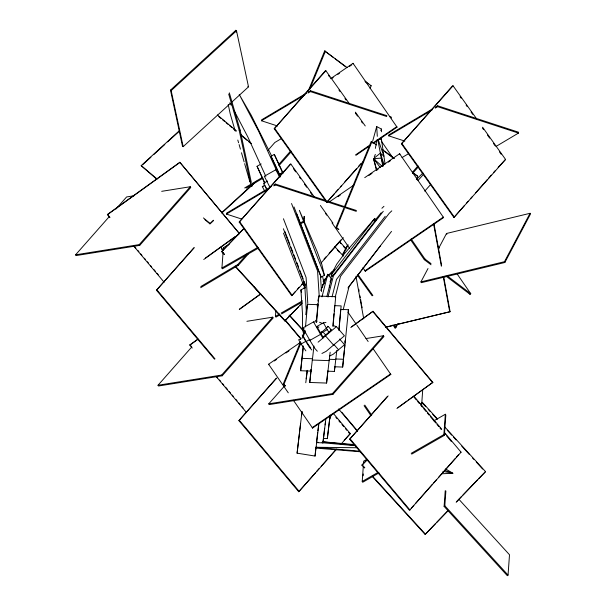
<?xml version="1.0" encoding="UTF-8"?>
<svg xmlns="http://www.w3.org/2000/svg" width="606" height="606" viewBox="0 0 606 606"><rect width="100%" height="100%" fill="white"/><g stroke="black" fill="none" stroke-linecap="round" stroke-linejoin="round"><path stroke-width="0.91" d="M303.894 335.201L302.523 329.179L302.553 314.711L300.932 289.933L305.03 287.615M306.401 312.878L304.697 284.002L283.381 228.75M179.421 130.654L141.183 165.65L156.371 178.868M204.881 219.599L209.941 223.856L213.433 220.213M304.106 334.08L304.204 332.361M258.353 248.149L222.425 268.784L221.94 267.988L223.069 252.285M223.197 250.437L223.394 247.665L229.113 244.385M280.025 314.794L275.942 317.135L275.457 316.34L275.851 310.795M300 224.228L304.083 221.887L303.598 221.084L303.932 216.471M304.083 221.887L304.477 216.342M304.167 288.297L304.363 285.524M304.803 288.607L305.068 284.911M379.03 472.892L362.699 482.27L362.221 481.467L363.274 466.688M363.479 463.916L363.676 461.151L366.941 459.272M363.161 475.801L363.297 473.953M421.549 406.262L422.738 389.635M411.694 454.129L444.365 435.366L443.88 434.57L445.334 414.246L433.904 420.814M444.365 435.366L445.819 415.049L445.334 414.246M458.924 499.321L509.502 554.763L508.048 575.086L507.336 575.7L444.115 506.396L445.236 490.693M444.115 506.396L444.819 505.783L445.88 491.004M316.385 321.748L317.877 304.682L307.522 304.31L305.507 326.914M332.997 326.657L335.701 296.682L318.87 296.084L316.506 322.43M333.414 320.021L333.005 324.558M333.565 318.226L333.959 313.741M334.194 311.052L334.588 306.56M338.913 329.975L340.739 309.416L348.503 309.689L342.67 367.062L334.906 366.781M241.703 219.061L226.432 214.07L226.515 213.206L271.48 186.451M277.624 126.025L261.459 120.745L261.542 119.882L306.507 93.127M273.806 185.883L275.412 184.928L275.495 184.065L325.793 200.495M308.03 93.036L310.439 91.604L310.522 90.741L386.87 115.685M304.901 333.376L305.159 330.611M300.576 423.594L297.091 453.167L315.059 456.053L315.877 447.273L357.51 447.743M338.959 330.315L341.14 305.894L334.663 305.666M404.816 141.1L388.643 135.812L388.726 134.949L432.086 109.156M391.287 118.011L391.362 117.147L389.567 116.564M435.222 108.11L437.63 106.671L437.706 105.808L518.554 132.222L518.471 133.085L495.988 146.463M303.151 345.882L300.659 370.736L311.022 371.099L311.181 369.508M311.06 369.425L309.749 382.462L326.581 383.06L329.293 359.29L335.769 359.517L336.807 350.45M327.801 370.955L326.581 383.06M334.876 366.547L334.383 371.433L327.907 371.198M344.329 350.48L342.67 367.062M344.519 348.617L344.89 344.89M345.072 343.026L345.352 340.231L345.056 341.898M317.65 432.669L316.476 442.63L322.953 442.857L323.415 438.282M324.649 428.283L323.445 438.471L327.331 438.615L330.035 415.814M300.659 370.736L303.371 347.291M313.961 346.026L312.355 360.04L329.187 360.638L330.149 352.23M309.749 382.462L312.461 358.744L302.099 358.373M315.059 456.053L318.9 423.496M334.383 371.433L335.815 358.987L343.579 359.267M297.091 453.167L301.993 411.58M322.953 442.857L325.445 422.064M325.134 424.874L325.892 418.405M327.331 438.615L330.164 415.072M306.144 378.78L307.227 370.334M301.591 415.443L302.068 411.709M305.772 382.727L307.333 370.577M317.862 430.858L318.658 424.639M305.735 314.681L307.522 304.31M317.196 305.583L317.461 303.75M317.862 300.985L318.87 296.084M375.364 148.394L376.856 140.009M321.998 296.879L327.755 274.291L331.459 278.525L326.869 296.546M328.005 297.054L333.398 275.904L383.287 211.282M332.027 296.932L336.481 279.434L385.219 216.312M335.194 297.22L340.496 276.404L389.219 213.297L391.794 210.858M343.14 309.84L349.139 286.282L391.521 231.386M372.781 140.751L376.697 126.593L381.424 129.048L381.447 131.782M317.286 306.78L317.877 304.682M348.109 311.075L348.503 309.689M380.833 130.661L381.424 129.048M109.769 217.637L107.489 214.418L179.815 162.279L239.521 233.711L179.815 162.279M192.208 348.056L189.928 344.837L197.541 339.345M350.798 327.558L373.016 311.287L432.851 382.371L396.93 408.512M308.242 90.961L324.672 50.927L347.17 67.584M309.711 89.415L325.43 51.124M370.092 88.362L371.167 85.757L365.168 81.212M338.125 229.235L335.875 227.53L343.738 208.381M344.45 206.638L371.243 141.365L376.493 144.963M338.875 229.424L336.625 227.72L344.488 208.578M345.2 206.835L371.993 141.562M285.358 386.075L283.108 384.371L300.614 341.723M302.046 338.246L303.833 333.891M285.365 385.704L283.866 384.568L301.008 342.791M416.663 178.808L417.731 176.194L412.481 172.218L418.026 165.839M329.603 419.2L331.384 414.845M374.258 156.946L375.349 154.401M320.779 290.448L327.755 274.291M331.164 274.935L336.686 264.224L344.185 253.99L374.728 218.508L375.962 219.917L332.399 276.344L331.164 274.935L374.728 218.508M330.588 278.116L331.687 275.578M329.99 281.926L331.459 278.525M332.399 276.344L333.262 274.351M270.011 187.496L264.314 176.263L275.791 169.771L277.313 169.869L277.003 170.559L280.396 176.96M279.222 174.49L279.002 174.975L282.502 172.634L274.291 154.409L271.011 156.265L279.222 174.49L282.502 172.634M347.443 245.218L342.587 254.391L343.337 254.043L348.185 244.862M392.908 324.967L395.097 328.035L396.862 324.695M395.097 328.035L395.847 327.687L398.051 323.513M438.577 248.498L446.516 233.477L530.061 213.297L530.432 214.085L504.859 262.489L421.306 282.669L420.943 281.881L427.995 268.526M420.943 281.881L504.487 261.694L530.061 213.297M347.942 287.979L380.386 245.96M374.144 221.395L381.227 212.729M374.569 221.629L375.962 219.917M161.681 191.329L190.284 186.739L190.769 187.489L139.728 245.369L76.053 255.58L75.568 254.831L109.178 216.721M116.026 208.956L126.609 196.95L133.994 195.768M75.568 254.831L139.244 244.619L190.284 186.739M363.441 161.302L326.732 202.396L274.223 128.752L325.263 70.872L325.869 70.72L349.389 103.709M274.223 128.752L325.869 70.72M268.003 150.258L274.844 142.493L281.267 138.676M214.486 359.146L156.462 290.221L193.806 247.869M156.462 290.221L194.337 247.627M278.389 164.885L290.835 150.765M279.018 165.574L291.471 151.455M303.515 282.866L291.706 295.72L239.196 222.076L290.236 164.196L290.842 164.044L314.362 197.033M239.196 222.076L290.842 164.044M200.821 286.54L237.757 264.564L247.096 253.975M200.654 287.706L238.393 265.254L248.354 253.959M246.892 321.309L272.73 317.165L273.215 317.908L222.175 375.788L158.499 385.999L158.014 385.257L191.625 347.14M326.732 202.396L334.201 193.92M335.444 192.511L337.936 189.686M340.428 186.868L341.67 185.451M344.784 181.921L356.608 168.513M358.479 166.392L360.971 163.575M482.596 127.215L505.563 159.439L453.924 217.471L401.414 143.827L452.455 85.946L453.053 85.794L476.574 118.776M401.414 143.827L453.053 85.794M158.014 385.257L221.69 375.046L272.73 317.165M292.327 295.016L295.44 291.486M297.304 289.365L299.175 287.252M301.667 284.426L302.909 283.017M324.074 259.02L325.937 256.899M329.05 253.369L340.883 239.961M320.945 263.102L343.352 237.688M412.436 173.589L418.655 166.529M336.625 449.122L298.743 491.724L238.9 420.64L276.253 378.288M238.9 420.64L276.783 378.046M365.948 338.565L383.484 335.747L383.962 336.497L332.921 394.377L269.246 404.588L268.761 403.838L284.328 386.196M453.924 217.471L464.499 205.464M466.37 203.351L468.233 201.23M470.726 198.412L471.976 196.995M475.71 192.761L487.535 179.353M488.777 177.937L491.269 175.119M493.761 172.293L495.004 170.877M498.117 167.354L505.563 159.439M268.761 403.838L332.436 393.627L383.484 335.747M298.743 491.724L315.552 472.665M316.794 471.248L319.286 468.423M321.15 466.309L336.095 449.372M344.185 440.191L350.313 433.593L333.391 413.489M340.981 444.183L350.313 433.593M444.743 432.798L461.068 452.182L409.497 510.305L349.654 439.229L386.999 396.877M349.654 439.229L388.151 395.923M411.36 508.192L413.853 505.366M415.716 503.253L432.525 484.194M433.767 482.777L436.259 479.96M438.752 477.134L454.932 458.78M456.182 457.371L458.666 454.545M417.966 180.543L423.632 174.217M424.738 191.117L430.396 184.8M224.167 254.429L221.637 251.657L243.817 228.507M221.637 251.657L244.195 228.341M235.545 266.905L284.858 320.96L298.561 306.659M299.872 305.303L301.826 303.258M323.362 280.79L325.316 278.745M327.922 276.025L332.489 271.261M284.858 320.96L302.197 303.091M323.081 281.305L326.998 277.222M328.3 275.859L334.171 269.731M364.441 467.915L361.911 465.143L367.13 459.696M361.911 465.143L367.509 459.53M421.011 403.702L422.314 402.339L437.494 418.966M372.66 476.922L425.139 534.439L435.578 523.546M436.881 522.19L447.978 510.616M456.462 501.76L461.681 496.314M462.984 494.95L477.339 479.975M478.642 478.611L485.542 471.635L444.448 426.594M425.139 534.439L448.349 510.449M456.182 502.276L485.542 471.635M416.322 179.671L422.882 172.983M381.901 208.267L383.954 206.328M230.439 103.376L183.171 146.644L182.489 146.167L170.483 90.12L235.825 30.3L236.507 30.777L248.513 86.832L231.833 102.103M183.171 146.644L171.157 90.597L236.507 30.777M142.561 164.832L150.902 157.196M153.682 154.651L164.809 144.47M167.589 141.925L179.406 131.108M221.773 212.577L253.755 183.307M209.941 223.856L213.418 220.675M221.766 213.039L256.52 181.217M320.604 333.111L328.27 326.49L331.361 330.012L323.021 337.171M318.112 342.17L336.391 326.657L344.413 335.83L326.134 351.344L321.93 353.472M329.588 356.063L333.224 354.23L344.534 344.693L339.602 339.049M410.451 239.582L424.298 259.679L425.003 259.065L431.002 263.602M446.039 276.147L470.036 294.311L470.741 293.698L456.894 273.601M374.22 158.09L380.356 153.136L377.856 139.865M317.408 328.043L318.885 326.869M320.369 332.861L321.854 331.687M107.345 214.766L179.679 162.635M205.396 258.058L235.09 236.651M203.737 259.504L238.764 234.264M239.423 309.166L260.739 293.796M189.792 345.185L198.17 339.148M239.279 309.514L260.603 294.152M351.692 326.657L373.016 311.287M397.831 407.611L406.967 401.028M408.489 399.93L432.851 382.371M330.565 78.712L353.04 63.312L397.028 127.146L373.781 143.077M331.656 78.644L333.202 77.576M337.853 74.394L339.405 73.334M349.473 66.425L351.798 64.834M355.646 154.833L369.592 145.273M372.698 143.145L396.718 126.684L397.028 127.146M355.957 155.287L369.91 145.728M329.088 202.078L353.889 185.08M364.736 177.649L399.604 153.75L443.592 217.584L365.335 271.215L362.888 267.67M337.928 196.692L340.254 195.102M368.925 175.452L372.023 173.331M376.667 170.142L378.22 169.082M382.098 166.423L383.643 165.362M388.294 162.181L390.62 160.582M268.89 364.691L268.579 364.229L300.349 342.458M274.313 360.971L276.639 359.381M285.934 353.003L289.032 350.882M299.106 343.981L300.659 342.913M312.567 428.063L390.832 374.425L390.522 373.97L312.257 427.601L312.567 428.063L293.387 400.24M308.113 92.173L310.522 90.741M261.459 120.745L304.818 94.945M244.68 187.951L262.345 177.444M246.119 188.171L262.981 178.141M273.889 185.019L275.495 184.065M226.432 214.07L268.988 188.746M435.297 107.247L437.706 105.808M388.643 135.812L432.01 110.019M402.036 157.568L408.459 153.75M221.94 267.988L257.868 247.346M299.515 223.432L303.598 221.084M275.457 316.34L279.54 313.991M281.176 313.052L302.402 300.864M281.654 313.855L302.068 302.129M362.221 481.467L377.735 472.559M411.216 453.326L443.88 434.57M264.769 183.421L257.05 166.286L261.148 163.968M277.313 169.869L276.495 170.331L258.626 131.207L239.211 94.422L251.179 115.148L271.708 156.121M267.587 181.027L263.489 183.338L266.829 189.648M264.754 191.208L262.315 186.595L264.777 185.209L266.807 189.049M283.502 233.136L303.765 285.661L305.409 284.737M296.758 213.941L321.119 277.116L324.399 275.26L321.778 264.277L317.165 251.695L299.364 210.35L324.399 275.26M324.134 283.608L322.49 284.532L322.672 287.244M316.87 321.68L313.544 321.9L302.879 327.929L309.878 340.398L314.953 348.564L317.324 351.23M302.523 329.179L304.159 328.255M323.407 337.731L316.832 326.49L323.392 322.778L325.967 322.49M300.644 339.413L298.644 339.693L301.076 344.026L306 341.239L310.802 348.079M302.924 335.088L302.22 335.035L305.939 341.655L310.037 339.337M320.688 333.361L322.331 332.429M323.968 331.505L327.248 329.649L329.058 332.565M309.878 340.398L320.536 334.368L322.846 338.08M460.537 452.424L461.068 452.182M422.314 402.339L421.943 402.505L425.738 406.664M250.611 183.633L239.188 130.343L240.112 130.101L229.341 92.847M251.202 186.39L252.119 186.156L251.725 184.315M385.424 327.202L450.106 311.704L443.645 276.487M386.757 327.005L450.106 311.704M374.394 158.59L381.295 158.128L383.409 165.877M441.577 473.786L452.871 473.263L445.607 468.923M262.315 186.595L263.171 186.656M316.832 326.49L317.574 326.551M315.87 448.076L360.729 451.811M322.862 441.797L354.874 444.652M316.461 442.206L318.332 442.372M322.081 442.713L355.843 445.736M315.877 447.273L359.881 451.205M322.854 441.872L354.828 445.236M442.872 471.347L452.871 473.263L444.372 470.233M336.391 326.657L332.845 325.437M322.597 323.574L319.551 322.263M327.384 326.278L328.27 326.49M330.475 329.808L331.361 330.012M370.417 85.56L371.167 85.757M416.981 175.998L417.731 176.194M335.875 227.53L336.625 227.72M283.108 384.371L283.866 384.568M437.63 106.671L518.471 133.085M310.439 91.604L386.795 116.549M327.596 201.086L356.336 210.479L356.252 211.342L275.412 184.928M315.294 320.271L316.999 321.066M379.439 138.592L381.522 139.978L385.083 164.165M247.839 86.355L248.513 86.832M170.483 90.12L171.157 90.597M324.672 50.927L333.671 57.737M335.171 58.873L345.67 66.827M365.168 81.583L368.168 83.855M382.492 149.508L394.491 158.59M384.742 151.583L393.733 158.401M413.231 173.157L416.231 175.429M447.501 276.094L470.741 293.698M424.298 259.679L431.048 264.784M217.387 114.951L236.211 130.752M240.559 134.403L251.414 143.524M218.827 116.625L220.993 118.45M222.447 119.662L224.614 121.488M226.061 122.7L228.235 124.525M229.682 125.745L231.856 127.563M233.302 128.783L236.196 131.214M240.544 134.858L247.059 140.327M248.505 141.546L250.679 143.372M141.183 165.65L157.113 179.02M203.442 217.925L209.956 223.394M382.795 166.142L380.356 153.136L383.916 156.196L378.25 139.804M382.288 166.43L374.205 159.242L375.5 160.492M374.182 159.333L375.47 160.719M339.352 241.362L346.306 248.99M339.61 242.226L340.875 243.612M343.397 246.384L345.299 248.46M334.52 246.377L343.367 256.073M337.3 250.005L339.201 252.081M428.268 409.436L430.162 411.512M432.692 414.284L437.115 419.132M447.236 430.222L451.659 435.078M453.553 437.153L456.083 439.926M461.772 446.16L469.362 454.477M472.521 457.947L473.786 459.333M476.316 462.105L482.641 469.029M289.433 315.09L303.348 330.338M289.062 315.256L303.606 331.194M237.757 264.564L238.393 265.254M222.008 251.49L224.538 254.262M235.287 266.049L285.237 320.794M444.819 505.783L508.048 575.086M362.29 464.976L364.812 467.749M372.402 476.066L425.51 534.28M311.855 350.033L309.492 347.382L305.939 341.655M305.878 350.859L301.076 344.026M322.604 331.527L325.687 335.057M333.717 344.276L338.656 349.92M325.71 336.141L333.739 345.314M372.872 311.643L432.714 382.719M413.921 396.18L441.721 429.207M413.996 397.142L416.413 400.013M417.617 401.452L419.435 403.604M420.64 405.043L422.458 407.194M423.662 408.633L426.079 411.504M427.291 412.936L429.101 415.095M430.313 416.527L435.752 422.988M436.964 424.427L438.774 426.579M439.986 428.018L441.191 429.449M444.213 433.04L445.425 434.479M446.637 435.911L451.47 441.66M285.229 319.983L300.947 338.656M285.093 320.339L300.811 339.004M220.728 247.172L223.144 250.043M253.967 286.661L260.012 293.842M221.402 248.854L222.614 250.286M341.784 412.247L357.502 430.911M338.625 409.005L357.366 431.267M335.883 417.329L337.095 418.761M338.905 420.912L340.117 422.352M341.928 424.503L343.738 426.662M345.556 428.813L346.761 430.252M348.579 432.404L349.783 433.843M350.185 438.986L410.027 510.063M107.489 214.418L109.906 217.289M134.085 246.006L135.895 248.157M137.706 250.316L138.918 251.748M140.728 253.906L141.94 255.338M144.357 258.209L145.569 259.648M147.379 261.8L148.591 263.239M150.402 265.39L151.614 266.829M154.03 269.7L155.242 271.132M157.052 273.291L158.264 274.723M133.343 245.642L164.165 282.252M156.992 289.979L215.016 358.904M189.928 344.837L191.746 346.988M216.524 376.424L217.736 377.864M219.546 380.015L220.758 381.454M222.569 383.606L223.781 385.045M225.591 387.196L227.409 389.347M229.22 391.506L230.431 392.938M232.242 395.097L233.454 396.529M235.87 399.399L237.075 400.839M238.893 402.99L240.097 404.429M241.915 406.581L243.12 408.02M216.387 376.78L246.612 412.678M239.431 420.397L299.273 491.474M375.319 160.81L374.129 159.37L380.31 167.597M460.113 96.687L461.204 98.217M466.128 105.126L467.218 106.656M471.051 112.027L472.688 114.329M482.535 128.139L483.633 129.669M487.459 135.04L489.648 138.107M493.473 143.478L495.117 145.781M499.495 151.917L501.132 154.219M402.013 143.675L454.523 217.319M355.404 112.148L365.251 125.95M328.55 75.477L329.641 77.007M338.943 90.052L340.034 91.582M344.958 98.49L346.049 100.02M355.351 113.064L357.54 116.132M361.365 121.503L362.456 123.033M274.829 128.601L327.338 202.245M320.377 205.472L332.959 223.114M293.516 168.801L295.705 171.869M299.538 177.24L300.629 178.77M304.462 184.141L306.644 187.209M310.477 192.579L312.12 194.882M358.108 274.753L372.872 295.463M394.203 325.384L395.847 327.687M357.358 275.109L372.129 295.819M239.802 221.925L292.312 295.569M381.56 141.433L393.279 158.431M437.721 245.778L439.32 248.096M468.968 292.766L470.036 294.311M411.156 238.969L425.003 259.065M325.604 213.57L326.672 215.115M331.997 222.841L349.571 248.346M347.905 312.143L356.207 324.195M356.957 325.278L368.145 341.511M372.94 348.465L390.832 374.425M364.782 405.088L371.705 415.133M364.077 405.702L371.001 415.746M268.579 364.229L288.282 392.824M353.04 63.312L353.351 63.774M443.592 217.584L443.281 217.122L365.017 270.761L365.335 271.215M399.604 153.75L399.915 154.212M332.436 393.627L332.921 394.377M139.244 244.619L139.728 245.369M221.69 375.046L222.175 375.788M223.394 247.665L223.879 248.468M323.392 322.778L327.248 329.649M313.544 321.9L320.536 334.368M303.568 336.906L306 341.239M229.841 102.8L231.128 105.156M275.791 169.771L279.571 176.914M234.128 110.678L247.968 137.236L265.837 176.361M274.291 154.409L283.161 173.142M271.011 156.265L274.101 162.522M257.05 166.286L264.655 182.406M504.487 261.694L504.859 262.489M446.516 233.477L446.887 234.272M274.488 163.302L279.495 174.164M293.993 206.896L320.43 275.435L321.483 291.577M291.531 203.518L317.574 271.034L319.264 296.834M283.434 218.766L306.098 277.525L307.78 303.326M284.805 231.333L289.85 244.4M290.857 247.021L292.872 252.247M293.88 254.861L295.561 259.216M296.91 262.701L298.584 267.057M299.917 270.511L303.144 278.874M304.114 281.389L305.083 283.896M380.356 153.136L384.015 164.332M228.682 93.991L239.188 130.343M235.173 130.964L230.189 113.701L228.22 104.512M237.802 140.054L238.59 142.774M239.12 144.592L240.43 149.137M241.483 152.773L244.112 161.863M244.635 163.673L249.892 181.853M376.826 170.241L373.538 158.643L376.493 170.354M322.581 276.457L324.165 283.737M235.825 30.3L236.219 32.141M240.112 130.101L251.331 182.474M320.922 276.033L321.119 277.116M303.492 284.184L303.765 285.661M300.932 289.933L301.432 292.637M433.957 223.667L441.607 265.367M433.54 223.644L441.357 266.269M443.228 276.465L449.69 311.673M358.737 289.259L359.078 291.115M359.926 295.751L360.267 297.599M360.608 299.455L361.456 304.091M361.797 305.939L362.138 307.795M355.942 276.26L363.759 318.885M329.346 285.343L329.467 287.168M376.697 126.593L377.303 136.327M381.5 137.244L381.522 139.978"/></g></svg>
